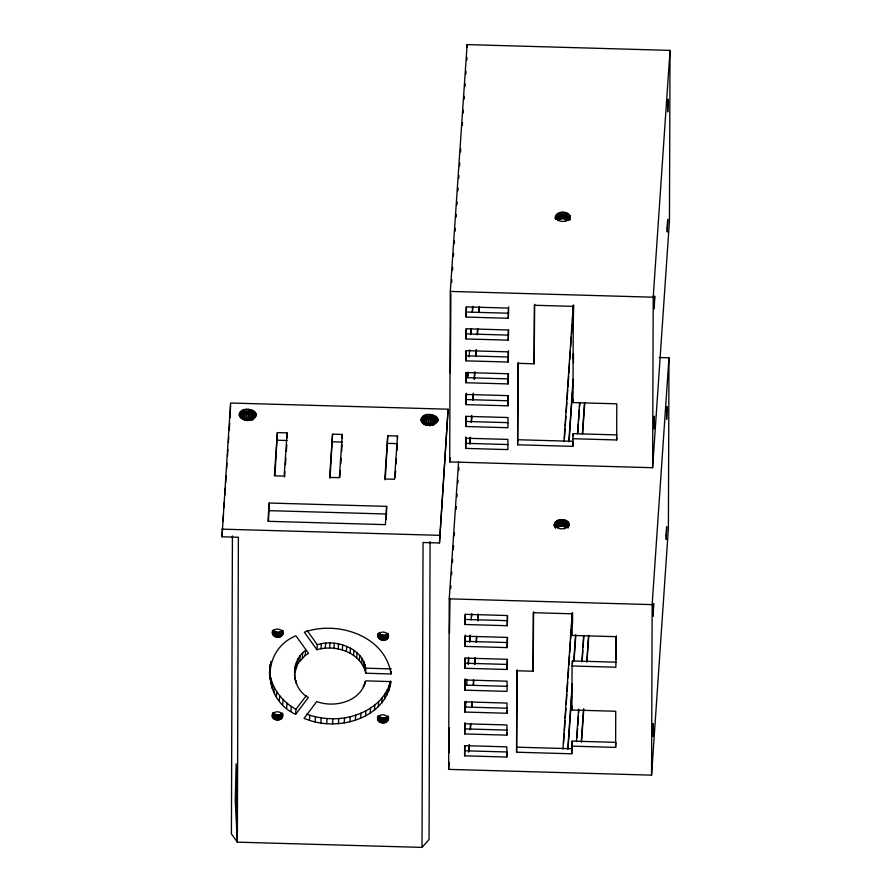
<?xml version="1.0" encoding="UTF-8"?>
<svg xmlns="http://www.w3.org/2000/svg" width="892" height="892" viewBox="0 0 892 892"><rect width="100%" height="100%" fill="white"/><g stroke="black" fill="none" stroke-linecap="round" stroke-linejoin="round"><path stroke-width="1.34" d="M237.339 842.148L236.124 763.853L235.243 800.938L237.339 842.148L238.387 537.252L221.963 536.783L230.593 403.017L448.107 409.205L439.477 542.972L423.053 542.503L422.016 847.4L237.339 842.148L231.407 833.886L232.422 535.947M230.582 405.559L230.091 417.579M242.635 418.716L242.635 416.174L239.903 412.45C245.144 404.299 265.314 413.475 251.254 419.597L254.989 417.389L251.254 419.597M243.204 419.207L243.226 415.393L241.007 411.312L244.107 414.735L244.096 419.82L246.504 419.039L250.496 419.485L250.663 409.651L249.258 414.033L249.236 419.117M245.211 419.34L244.386 409.729L246.526 413.955L246.504 419.039M247.887 418.972L248.578 409.35L249.258 414.033L252.358 415.661L252.715 418.158L255.859 416.174L252.949 417.322L256.037 413.542L252.826 416.464L252.815 420.277M251.544 420.032L252.559 410.275L250.507 414.401M252.347 419.474L252.358 415.661L254.142 411.179L251.566 414.947M268.481 521.106L269.217 503.032L386.637 506.377L386.258 519.222M274.937 475.358L277.367 432.598L287.101 432.876L287.079 437.961M305.231 655.464L308.487 653.301L295.899 635.773C260.977 650.179 262.125 699.016 295.631 714.347L308.342 697.522C291.249 688.39 289.777 661.429 305.566 650.413L305.231 655.464L297.817 663.581L294.672 673.326M295.007 671.687L295.018 668.286M330.04 478.279L332.549 434.17L342.294 434.449L342.283 438.262M385.244 479.851L387.752 435.742L397.498 436.021L397.486 438.563M424.202 424.737C421.336 415.092 441.529 419.976 431.929 425.25M424.436 423.89L424.447 421.347L421.704 417.623C426.956 409.473 447.126 418.638 433.055 424.77L437.66 421.347M425.016 424.38L425.027 420.567L422.808 416.486L425.908 419.909L425.897 424.993L429.699 424.146L433.356 425.205L434.371 415.449L432.319 419.575L432.297 424.659M427.034 424.514L426.198 414.903L428.338 419.128L428.327 424.213M429.699 424.146L430.39 414.524L431.048 424.291M430.078 541.578L429.052 839.517L422.016 847.4M434.159 424.648L434.17 420.834L435.954 416.341L433.378 420.121M434.638 424.179L434.649 421.637L437.147 417.456L434.17 420.834M439.477 542.972L448.107 409.205M659.255 357.525L668.978 357.803L668.398 528.332L651.573 775.148L448.654 769.372L449.233 598.855L458.6 461.577M449.702 461.933L450.293 291.416L467.118 44.6L670.037 50.376L669.446 220.893L652.621 467.709L449.702 461.933L449.992 457.774M449.033 752.881L449.122 727.805M449.445 633.108L450.014 598.309M450.337 373.023L450.884 293.658M464.609 755.825L464.643 745.645L506.857 746.849L506.823 757.029L464.609 755.825L464.977 745.69M464.687 733.938L464.721 723.758L506.924 724.962L506.89 735.142L464.687 733.938L465.055 722.531M464.765 712.05L464.799 701.87L507.002 703.074L506.968 713.254L464.765 712.05L465.122 701.915M464.832 690.163L464.877 679.983L507.08 681.187L507.046 691.367L464.832 690.163L465.2 678.756M464.91 668.275L464.944 658.095L507.158 659.299L507.113 669.479L464.91 668.275L465.278 658.14M464.988 646.388L465.022 636.208L507.225 637.412L507.191 647.592L464.988 646.388L465.356 634.981M465.067 624.5L465.1 614.32L507.303 615.525L507.269 625.705L465.067 624.5L465.423 614.365M465.669 448.397L465.702 438.217L507.905 439.41L507.871 449.601L465.669 448.397L466.037 436.991M465.747 426.51L465.78 416.33L507.983 417.523L507.949 427.703L465.747 426.51L466.103 416.374M465.814 404.622L465.847 394.442L508.061 395.635L508.027 405.815L465.814 404.622L466.182 393.216M465.892 382.735L465.925 372.555L508.128 373.748L508.094 383.928L465.892 382.735L466.248 372.6M465.97 360.847L466.003 350.656L508.206 351.861L508.172 362.041L465.97 360.847L466.326 350.712M466.037 338.949L466.081 328.769L508.284 329.973L508.25 340.153L466.037 338.949L466.404 328.825M466.115 317.061L466.148 306.881L508.362 308.086L508.317 318.266L466.115 317.061L466.483 306.937M467.107 47.142L467.118 44.6M507.113 669.479L507.481 659.344M507.191 647.592L507.559 637.457M507.269 625.705L507.626 615.569M508.027 405.815L508.384 395.691M508.094 383.928L508.462 373.793M508.172 362.041L508.54 350.634M508.25 340.153L508.607 330.018M508.317 318.266L508.685 306.859M571.772 753.785L571.794 746.147L615.614 747.396L615.959 742.356L572.14 741.107L571.772 753.785L516.58 752.212L516.858 670.773L533.093 671.23L533.617 611.734M573.077 442.566L572.82 446.357L517.628 444.785L517.906 363.334L534.141 363.802L534.676 304.306M516.58 752.212L517.182 669.87M517.628 444.785L518.241 362.431M533.093 671.23L533.293 612.692L572.251 613.808L572.173 635.438L616.004 636.676L615.893 667.227L572.073 665.978L571.917 710.01L615.748 711.258L615.614 747.396M534.141 363.802L534.341 305.265L573.3 306.369L572.976 402.582L616.796 403.82L616.673 439.968L572.842 438.719L572.82 446.357M554.456 523.994L554.445 526.536C552.706 518.285 567.814 517.137 569.063 524.407C567.323 530.428 555.616 530.316 554.456 523.994L554.601 526.603M570.088 219.432L570.111 216.979C568.371 223 556.664 222.888 555.504 216.566L555.493 219.109C553.653 209.587 572.642 210.055 570.1 219.633M572.408 663.693L572.408 660.939L616.238 662.187M572.541 623.631L572.575 612.815M573.188 436.221L573.188 433.679L617.019 434.917M573.433 363.133L573.467 353.5L573.121 358.551M573.634 305.387L573.221 328M616.082 659.155L616.16 636.933M616.249 659.411L616.327 635.806M651.573 775.148L652.152 604.62L668.978 357.803M652.621 467.709L653.212 297.192L670.037 50.376M555.816 219.22L555.839 215.396L556.385 219.399M554.757 526.659L554.779 522.823L555.515 528.164L555.593 521.753L556.686 527.261L561.77 526.012L566.833 527.317L567.145 521.14L567.847 527.049M556.586 219.443L556.641 214.325L557.745 219.833L562.83 218.585L567.892 219.889L568.193 213.701L568.906 219.61M570.077 219.488L569.943 215.797L569.81 218.35M557.745 219.833L557.868 213.411L559.251 219.142L559.429 212.731L560.979 218.718L561.213 212.329L562.83 218.585L563.12 212.229L564.681 218.741L565.004 212.441L566.398 219.187L566.732 212.943L567.892 219.889M556.686 527.261L556.809 520.839L558.191 526.581L558.37 520.159L559.92 526.157L560.165 519.757L561.77 526.012L562.06 519.657L563.621 526.168L563.945 519.869L565.35 526.615L565.673 520.37L566.833 527.317M569.888 218.495L569.943 215.797M568.84 525.923L568.895 523.225L568.918 525.711M569.129 219.978L569.286 214.682L569.497 219.688M568.081 527.406L568.237 522.11L568.438 527.116M432.319 419.575L432.475 414.825L431.07 419.207M569.096 219.577L569.286 214.682M567.992 528.231L568.237 522.11M568.75 525.789L568.895 523.225M221.963 536.783L222.532 528.465M223.011 521.53L223.479 514.606M223.948 507.671L224.327 502.129M224.806 495.194L225.275 488.27M225.654 482.728L226.122 475.793M226.601 468.858L226.981 463.316M227.449 456.392L227.917 449.457M228.397 442.521L228.776 436.98M229.244 430.055L229.712 423.12M269.217 503.032L267.968 521.307L385.389 524.641L386.637 506.377M277.367 432.598L274.413 475.837L284.158 476.105L287.101 432.876M269.44 674.307L270.086 664.663C267.633 683.305 280.188 700.644 295.966 709.307L295.631 714.347M272.428 633.03C272.919 626.964 284.214 628.291 282.786 634.402C280.378 640.01 270.153 636.788 272.595 630.51M272.595 634.112L272.863 630.332M269.707 678.923L270.053 673.884M270.611 665.164L270.867 661.385M273.119 635.115L273.465 630.075C275.606 632.841 280.344 633.052 282.608 630.332M270.544 683.517L270.889 678.477M284.593 476.986L284.961 471.578M285.418 464.821L285.875 458.075M286.343 451.319L286.8 444.562M273.967 635.996L274.312 630.956M275.048 636.687L275.394 631.648M271.937 688.033L272.283 682.993M276.319 637.133L276.665 632.093M273.877 692.437L274.223 687.398M272.316 716.833C271.09 711.069 280.857 709.999 282.519 714.971C283.734 720.736 273.978 721.795 272.316 716.833L272.573 713.043M277.691 637.323L278.036 632.272M272.84 717.837L273.186 712.797C275.327 715.551 280.055 715.763 282.318 713.054L281.972 718.093M279.051 637.211L279.397 632.172M273.677 718.718L274.022 713.678M274.758 719.409L275.104 714.358M276.342 696.697L276.687 691.657M280.322 636.843L280.668 631.792M281.426 636.208L281.76 631.168M276.041 719.855L276.375 714.804M282.262 635.372L282.519 631.592M282.786 634.402L283.043 630.622M277.401 720.034L277.746 714.994M279.319 700.755L279.664 695.715M278.772 719.933L279.107 714.882M280.043 719.554L280.389 714.514M281.136 718.93L281.482 713.89M282.764 704.591L283.11 699.54M282.508 717.123L282.864 713.533M286.655 708.148L287.001 703.108M290.959 711.415L291.294 706.375M294.661 676.727L294.828 674.207M295.207 669.97L295.553 664.93M295.174 680.117L295.352 677.597M296.267 666.703L296.612 661.663M296.211 683.439L296.378 680.919M297.817 663.581L298.162 658.53M299.846 660.626L300.191 655.587M302.321 657.917L302.667 652.866M309.468 720.335L304.049 718.406L316.749 701.591C334.723 708.259 361.004 701.591 365.675 680.864L390.986 681.588C385.589 717.792 340.387 730.927 309.468 720.335L309.814 715.295L306.558 714.135M391.187 671.431L391.008 673.951L365.709 673.226C361.182 652.476 335.593 644.08 316.928 649.733L317.273 644.682L307.049 630.443M332.549 434.17L329.605 477.398L339.35 477.677L342.294 434.449M315.099 721.851L315.433 716.811L309.814 715.295M321.031 648.763L321.376 643.712C340.131 639.609 367.415 651.171 365.709 673.226M325.279 648.194L325.625 643.143M320.852 722.933L321.198 717.893L315.433 716.811M339.874 477.209L340.331 470.452M340.8 463.695L341.168 458.287M341.625 451.53L342.082 444.785M329.605 648.027L329.951 642.987M326.695 723.59L327.041 718.539L321.198 717.893M333.931 648.283L334.277 643.243M332.593 723.791L332.928 718.751C356.967 718.997 384.307 706.051 390.551 681.098L390.205 686.138M338.213 648.941L338.547 643.901M342.361 650L342.706 644.961M338.458 723.557L338.793 718.506M346.352 651.45L346.698 646.41M344.245 722.877L344.591 717.826M350.099 653.245L350.433 648.205M353.555 655.397L353.901 650.346M349.898 721.751L350.244 716.7M356.666 657.828L357.001 652.788M355.373 720.19L355.718 715.15M359.387 660.548L359.732 655.497M361.684 663.492L362.029 658.441M363.523 666.614L363.858 661.574M360.613 718.238L360.959 713.199M363.445 687.364L363.624 684.833M364.873 669.881L365.218 664.841M364.817 684.175L364.995 681.655M365.564 715.886L365.91 710.835M387.752 435.742L384.809 478.971L394.543 479.249L397.498 436.021M370.191 713.154L370.537 708.103M377.94 636.029C378.431 629.975 389.737 631.291 388.31 637.401C385.901 643.009 375.666 639.787 378.108 633.51M378.108 637.111L378.364 633.331M378.632 638.114L378.977 633.075C380.895 635.539 384.775 635.951 387.284 634.167L386.938 639.207M374.45 710.077L374.796 705.026M379.479 638.995L379.814 633.956M380.561 639.687L380.906 634.647M381.832 640.144L382.177 635.093M378.286 706.687L378.632 701.636M388.377 716.532C390.562 725.241 374.952 724.717 377.818 716.231M377.829 719.833L378.085 716.053M383.203 640.322L383.538 635.282M378.353 720.836L378.699 715.797C380.839 718.551 385.578 718.774 387.842 716.053M395.167 477.421L395.624 470.664M396.081 463.918L396.449 458.51M397.007 450.404L397.375 444.997M384.563 640.222L384.909 635.171M379.189 721.717L379.535 716.677M380.282 722.409L380.628 717.358M385.835 639.843L386.18 634.803M381.687 703.008L382.032 697.957M381.553 722.854L381.899 717.815M387.775 638.382L388.12 633.331M388.31 637.401L388.477 634.881M382.913 723.033L383.259 717.993M384.597 699.072L384.943 694.032M384.274 722.933L384.619 717.893M387.005 694.924L387.351 689.873M385.556 722.553L385.901 717.514M386.66 721.929L386.994 716.889M388.879 690.598L389.224 685.558M387.496 721.104L387.752 717.313M388.02 720.123L388.276 716.343M451.642 282.541L451.831 279.765M452.489 270.031L452.679 267.254M453.437 256.138L453.627 253.361M454.296 243.639L454.485 240.851M455.143 231.128L455.333 228.352M456.091 217.235L456.28 214.459M456.938 204.725L457.128 201.949M457.886 190.832L458.075 188.056M458.744 178.333L458.934 175.546M459.592 165.823L459.781 163.046M460.54 151.93L460.729 149.142M462.346 125.527L462.535 122.75M463.193 113.016L463.383 110.24M464.141 99.124L464.331 96.347M465 86.624L465.189 83.837M465.847 74.114L466.037 71.338M466.795 60.221L466.984 57.445M450.683 588.586L450.873 585.81M451.631 574.693L451.82 571.906M452.478 562.183L452.668 559.407M453.326 549.684L453.615 545.514M454.273 535.78L454.463 533.003M456.08 509.388L456.269 506.6M456.927 496.877L457.117 494.101M457.875 482.985L458.064 480.208M458.733 470.474L458.923 467.698M466.204 399.962L466.583 394.398M467.72 377.729L468.099 372.165M469.147 356.889L469.616 349.943M470.664 334.656L471.043 329.092M472.18 312.423L472.559 306.859M468.177 375.867L468.367 373.09M471.021 334.188L471.4 328.624M472.637 310.561L472.916 306.391M469.761 443.224L470.14 437.66M471.177 422.373L471.656 415.427M472.693 400.14L473.173 393.194M474.12 379.301L474.589 372.354M475.726 355.685L476.105 350.121M477.142 334.834L477.521 329.282M478.658 312.601L479.037 307.049M470.028 444.138L470.497 437.192M471.545 421.905L471.924 416.352M473.061 399.672L473.44 394.119M474.477 378.832L474.957 371.886M475.993 356.599L476.462 349.653M477.51 334.366L477.889 328.813M479.026 312.133L479.405 306.58M448.654 769.372L449.122 762.437M465.156 707.389L465.535 701.837M466.672 685.156L467.051 679.604M468.088 664.317L468.568 657.371M469.605 642.084L470.084 635.137M471.121 619.851L471.5 614.298M465.423 708.315L465.892 701.368M468.456 663.849L468.735 659.679M469.972 641.616L470.352 636.063M471.678 616.606L471.868 613.83M468.612 752.045L469.08 745.099M470.129 729.812L470.508 724.248M471.645 707.579L472.024 702.015M473.161 685.346L473.541 679.793M474.577 664.507L475.057 657.56M476.094 642.273L476.473 636.71M477.61 620.04L477.989 614.476M468.969 751.577L469.448 744.63M470.485 729.344L470.865 723.78M472.002 707.111L472.381 701.547M473.518 684.878L473.808 680.707M474.934 664.038L475.313 658.474M476.451 641.805L476.83 636.241M477.878 620.966L478.346 614.008M506.968 713.254L507.135 710.734M506.89 735.142L507.069 732.622M506.823 757.029L507.08 753.249M565.807 221.261L565.985 218.507M563.967 441.596L573.244 305.432M564.424 438.474L565.082 428.751M565.272 425.963L565.941 416.241M566.219 412.071L566.888 402.348M567.078 399.571L567.736 389.837M567.925 387.061L568.683 375.945M568.873 373.168L569.542 363.445M569.821 359.275L570.389 350.935M570.679 346.765L571.337 337.042M571.527 334.255L572.196 324.532M572.474 320.362L573.143 310.639M573.333 307.863L573.523 305.075M568.828 441.741L573.088 379.212M569.096 441.395L572.508 391.365M572.976 402.582L573.143 400.051M564.747 528.7L564.937 525.934M564.926 528.543L565.115 525.778M572.842 438.719L573.188 433.679M577.514 433.635L579.599 403.061M577.793 433.289L578.451 423.555M578.64 420.779L579.399 409.662M579.588 406.886L579.878 402.716M582.387 433.768L584.472 403.206M582.666 433.423L584.751 402.85M562.908 749.035L572.196 612.86M563.554 743.125L564.223 733.402M564.413 730.626L565.071 720.892M565.26 718.116L565.929 708.393M566.208 704.223L566.877 694.5M567.067 691.713L567.725 681.99M568.014 677.82L568.672 668.097M568.862 665.321L569.531 655.587M569.72 652.81L570.479 641.694M570.668 638.917L571.326 629.183M571.516 626.407L572.185 616.684M572.073 665.978L572.408 660.939M567.78 749.168L572.229 683.863M573.746 661.63L575.541 635.238M568.048 748.823L571.649 696.028M574.013 661.284L575.819 634.881M571.917 710.01L572.173 706.23M571.794 746.147L572.14 741.107M576.466 741.062L578.64 709.107M581.863 661.864L583.658 635.461M576.923 737.94L577.592 728.218M577.782 725.43L578.44 715.707M578.629 712.931L578.819 710.155M582.231 660.125L582.889 650.402M583.078 647.625L583.836 636.509M581.339 741.207L583.513 709.251M586.735 661.998L588.542 635.606M581.517 742.244L583.792 708.895M587.003 661.652L588.809 635.249M616.673 439.968L616.84 437.448M377.65 718.751C378.175 713.232 387.853 713.633 388.21 719.052M243.226 415.393C240.305 419.273 247.229 421.526 250.117 420.087C246.292 420.455 236.826 418.504 239.903 412.45L243.226 415.393L246.526 413.955L249.258 414.033M252.826 416.464L255.335 412.282L252.358 415.661M295.966 709.307L306.302 695.637M434.649 421.637L437.838 418.716M252.949 417.322L256.216 414.869M434.772 422.496L438.028 420.043M433.757 424.402C429.23 426.51 418.738 424.124 421.704 417.623L425.027 420.567M251.945 419.229L247.452 420.444L241.966 418.549L243.884 419.474M317.273 644.682L321.376 643.712M450.293 291.416L653.212 297.192M466.46 312.022L508.663 313.226M466.382 333.909L508.596 335.113M466.315 355.797L508.518 357.001M466.237 377.684L508.44 378.888M466.159 399.571L508.362 400.776M466.081 421.459L508.295 422.663M517.973 439.745L573.166 441.306M466.014 443.346L508.217 444.55M277.334 440.224L287.079 440.503M332.526 441.796L342.272 442.075M387.73 443.369L397.464 443.647M269.194 510.659L386.604 514.004M221.996 529.146L439.511 535.334M449.233 598.855L652.152 604.62M465.401 619.461L507.615 620.654M465.334 641.348L507.537 642.541M465.256 663.235L507.459 664.428M366.055 668.186L391.354 668.911M465.178 685.123L507.392 686.316M465.111 707.01L507.314 708.215M465.033 728.898L507.236 730.102M516.914 747.173L572.106 748.745M464.955 750.785L507.158 751.989M327.041 718.539L332.928 718.751M426.655 425.105L423.789 423.722L426.655 425.105L425.54 424.492M244.843 419.931L240.584 417.534L242.992 418.683L239.636 416.341L242.524 417.869L239.19 415.048L242.401 417.021L239.279 413.721L242.635 416.174M424.213 422.195L420.991 420.221L425.595 424.559L422.384 422.708L424.804 423.856L421.437 421.515L424.336 423.042L421.08 418.894L424.447 421.347M316.928 649.733L304.339 632.194C337.332 620.219 385.277 635.695 391.008 673.951M427.045 419.43L424.347 415.56L425.908 419.909M245.233 414.256L242.524 410.387L244.107 414.735M429.71 419.062L428.249 414.546L428.338 419.128M247.898 413.888L246.448 409.372L246.526 413.955M555.504 216.566L555.649 219.176M654.226 304.964L654.282 308.799L654.683 296.021L654.226 304.964M653.814 425.083L653.869 428.918L654.271 416.14L653.814 425.083M653.167 612.403L653.223 616.227L653.635 603.449L653.167 612.403M652.754 732.522L652.81 736.357L653.223 723.579L652.754 732.522M667.64 108.099L667.695 111.935L668.108 99.157L667.64 108.099M667.238 228.218L667.283 232.054L667.695 219.276L667.238 228.218M666.592 415.538L666.647 419.374L667.049 406.585L666.592 415.538M666.179 535.657L666.235 539.493L666.647 526.715L666.179 535.657M429.665 425.105L429.264 425.618L430.635 425.551L429.665 425.105"/></g></svg>
